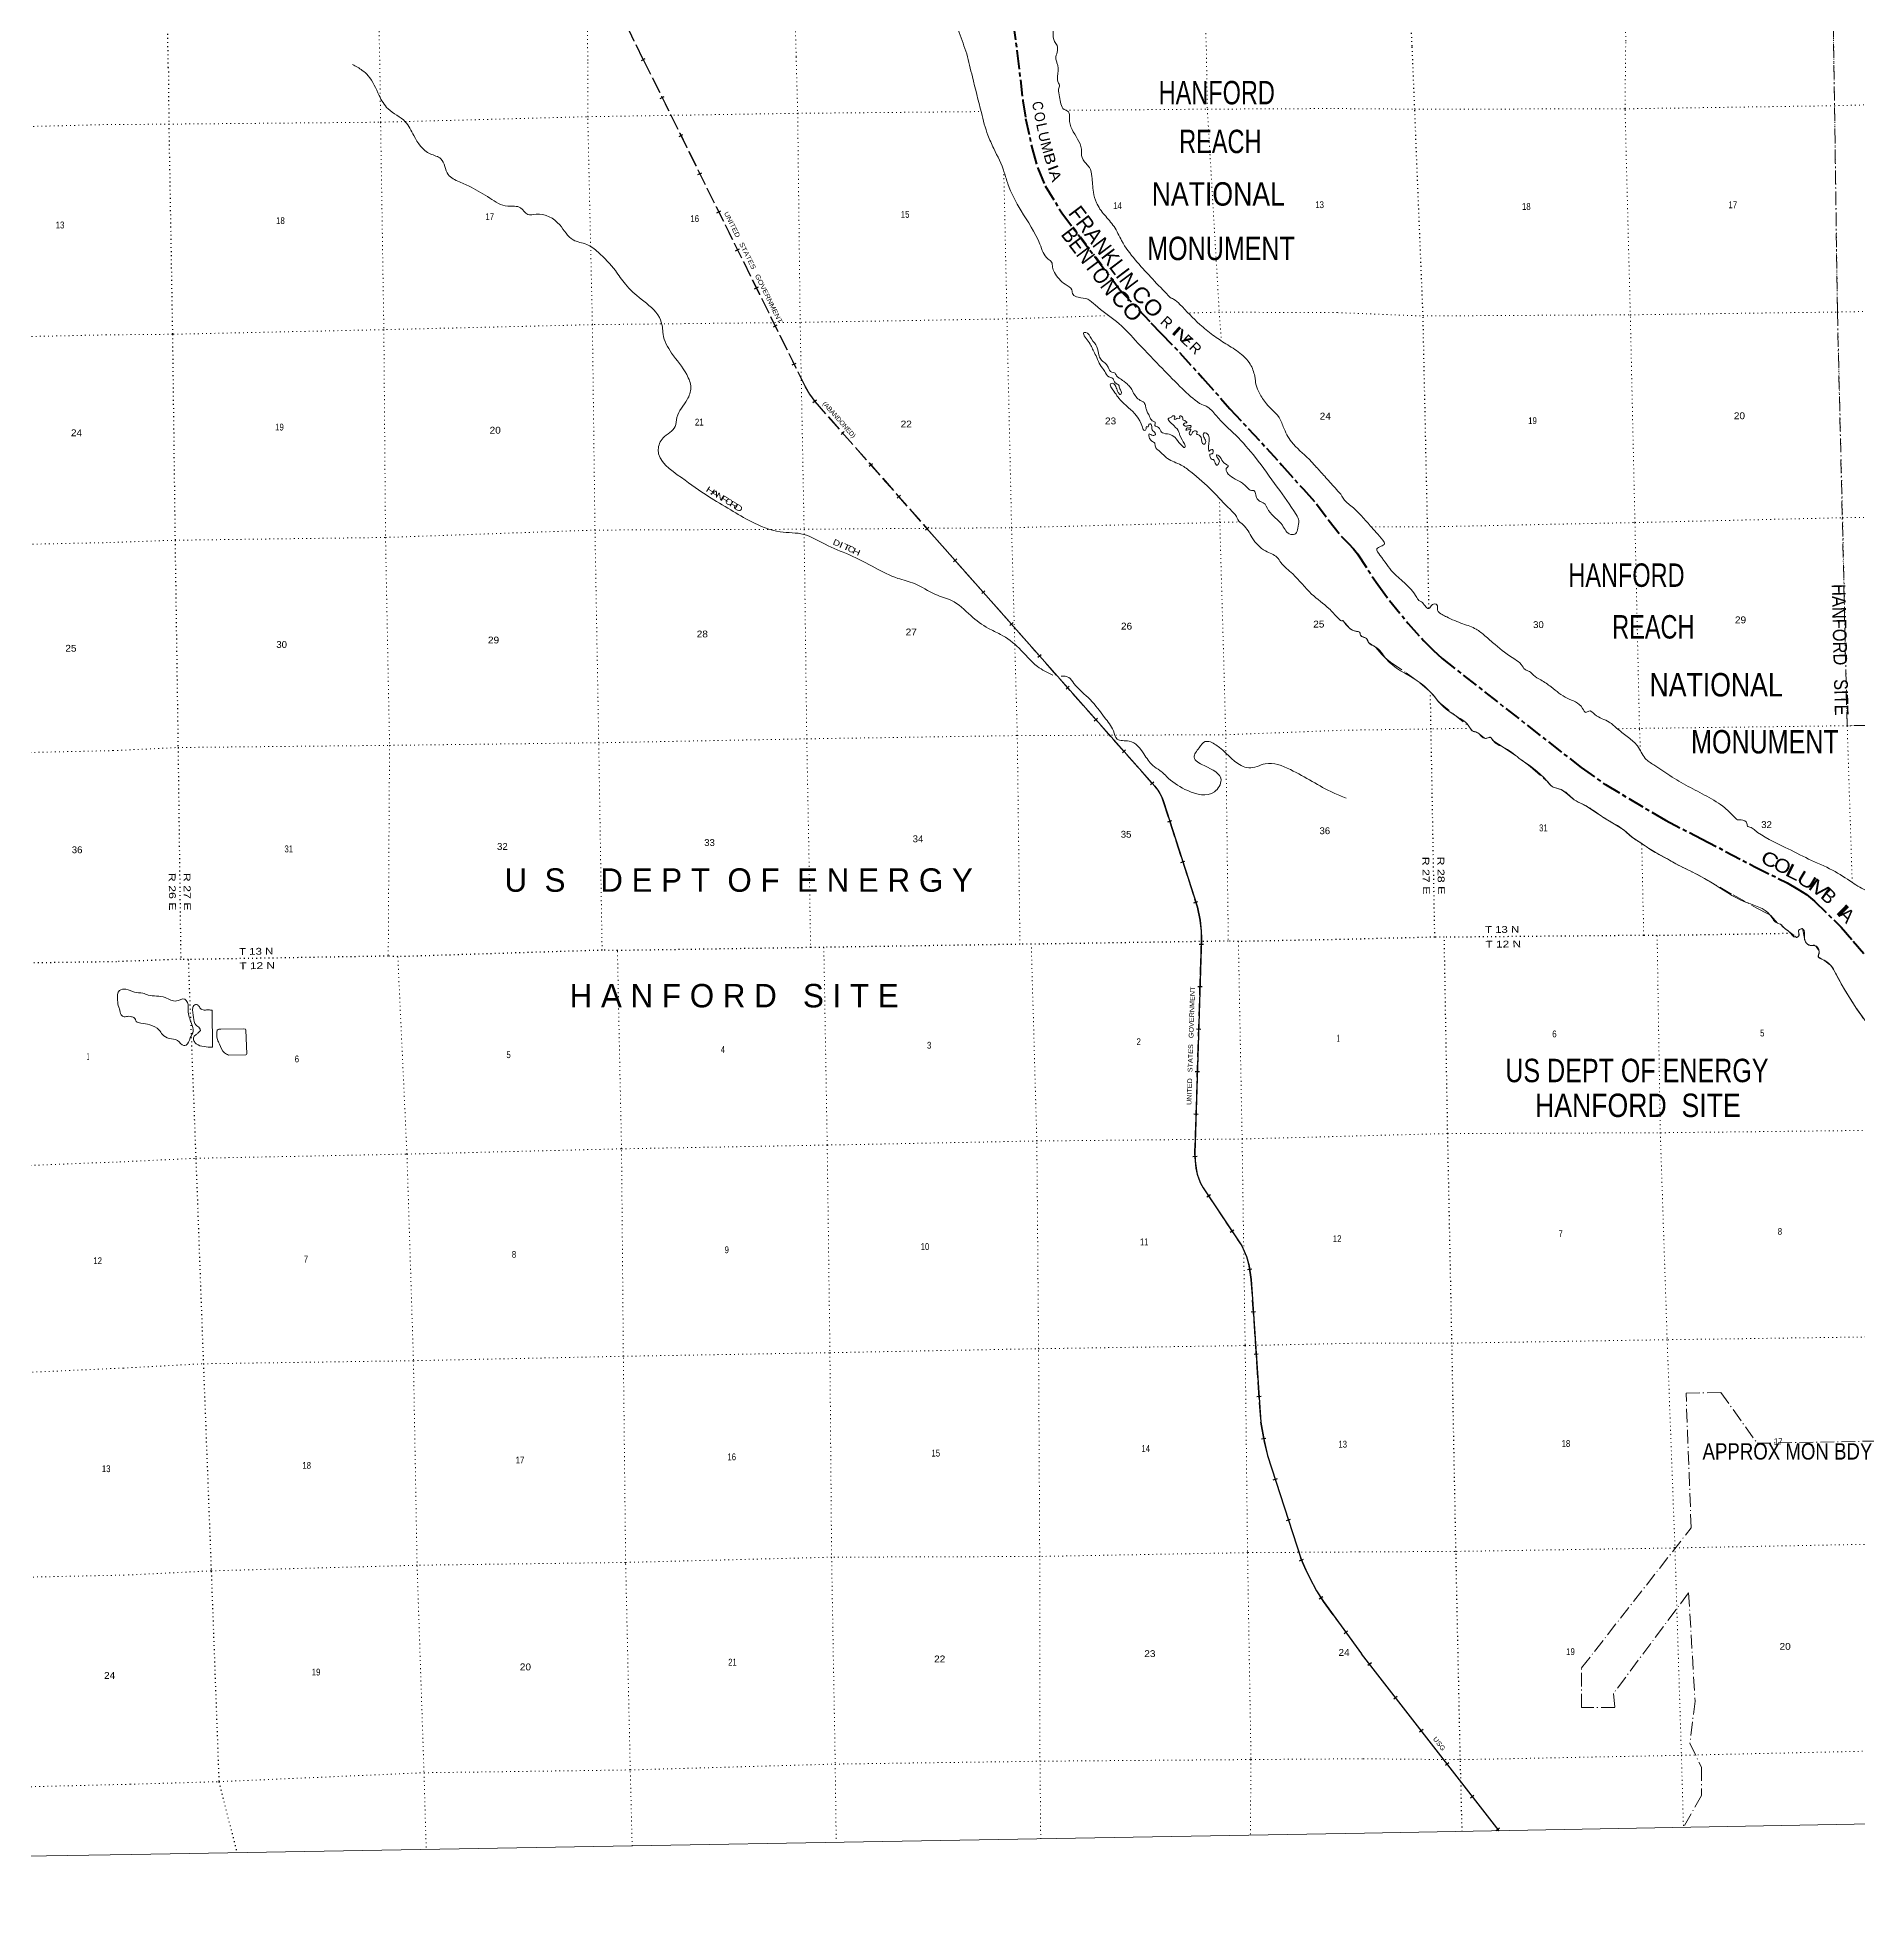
# Model space of a CAD drawing. Header units: feet. Extents: x 250644 to 505285, y -364975 to -177792.
# Drawn here: x 376579 to 423196, y -364975 to -316711 of the extents above; entities that cross this region are included whole.
import ezdxf
from ezdxf.enums import TextEntityAlignment as Align

# ---------------------------------------------------------------- set-up
doc = ezdxf.new("R2010")
doc.units = ezdxf.units.FT
doc.header["$LTSCALE"] = 70
for name, pattern in [('DOT_DASHED', [7.7, 5, -1.2, 0.3, -1.2]), ('DOTTED', [1.5, 0.3, -1.2]), ('LONG_DASH_SHORT_DASH', [9.9, 6, -1.2, 1.5, -1.2]), ('LONG_DASHED', [7.5, 6, -1.5])]:
    doc.linetypes.add(name, pattern=pattern)
for name, color, linetype, lineweight in [('11', 7, 'LONG_DASH_SHORT_DASH', 60), ('34', 7, 'Continuous', 25), ('39', 7, 'Continuous', 13), ('4', 7, 'Continuous', 13), ('44', 7, 'DOT_DASHED', 13), ('6', 7, 'DOTTED', 25), ('63', 7, 'Continuous', 25), ('7', 7, 'DOTTED', 13)]:
    doc.layers.add(name, color=color, linetype=linetype, lineweight=lineweight)
doc.layers.add('12', color=7, linetype='Continuous')
doc.layers.add('41', color=7, linetype='Continuous')

msp = doc.modelspace()

# ---------------------------------------------------------------- linework, layer by layer
at = {"layer": '11'}
for points in [[(401559.82, -316345.66), (401657.77, -317103.33)], [(401657.77, -317103.33), (401804.92, -318327.95), (401875.04, -318776.96), (402039.7, -319546.1), (402184.87, -320054.39), (402377.46, -320503.8), (402798.09, -321197.29), (404105.5, -322921.64), (404291.45, -323170.28), (405079.36, -324009.61), (405337.75, -324277.52), (405825.54, -324782.44), (406405.85, -325422), (407105.73, -326212.63), (408042.43, -327222.75), (408437.56, -327655.45), (408985.73, -328276.97), (409319.78, -328644.19), (409644.71, -329081.83), (409961.74, -329481.83)], [(409961.74, -329481.83), (410143.13, -329666.48), (410273.49, -329803.23), (410372.87, -329924.65), (410889.48, -330716.77), (411194.11, -331122.28), (411673.91, -331712.2), (412071.18, -332159.53), (412310.87, -332399.37), (412537.34, -332606.32), (416097.3, -335400.96), (416719.72, -335838.61), (418256.25, -336748.4), (419182.53, -337228.4), (420527.54, -337931.91), (421372.72, -338354.74), (421647.99, -338513.82), (421869.11, -338652.01), (422070.96, -338820.32), (422755.6, -339493.18), (423065.54, -339844.45), (423801.79, -340689.99)]]:
    msp.add_lwpolyline(points, dxfattribs=at)
at = {"layer": '34'}
for p, q in [((399309.95, -329315.55), (399392.85, -329242.32)), ((400030.17, -330130.83), (400113.06, -330057.6)), ((400750.38, -330946.11), (400833.28, -330872.88)), ((401470.6, -331761.4), (401553.49, -331688.17)), ((402190.81, -332576.68), (402273.71, -332503.45)), ((402911.03, -333391.96), (402993.93, -333318.73)), ((403631.24, -334207.24), (403714.14, -334134.01)), ((404351.46, -335022.53), (404434.36, -334949.3)), ((405071.67, -335837.81), (405154.57, -335764.58)), ((405513.54, -336794.97), (405618.86, -336761.18)), ((405845.85, -337830.81), (405951.17, -337797.02)), ((406178.16, -338866.65), (406283.48, -338832.86)), ((406316.04, -339921.95), (406426.6, -339925.32)), ((406282.83, -341009.28), (406393.39, -341012.66)), ((406249.63, -342096.61), (406360.19, -342099.99)), ((406216.43, -343183.95), (406326.98, -343187.32)), ((406183.22, -344271.28), (406293.78, -344274.66)), ((406155.96, -345362.74), (406266.42, -345356.93)), ((406512.84, -346396.56), (406604.89, -346335.24)), ((407115.95, -347301.91), (407208, -347240.59)), ((407554.66, -348259.26), (407664.1, -348243.25)), ((407648.65, -349338.51), (407759.01, -349331)), ((407722.57, -350423.84), (407832.93, -350416.32)), ((407796.49, -351509.17), (407906.84, -351501.65)), ((407916.78, -352594.31), (408025.67, -352574.89)), ((408216.73, -353646.07), (408321.96, -353612.01)), ((408551.65, -354681.07), (408656.89, -354647.01)), ((408890.46, -355719.37), (408992.28, -355676.18)), ((409393.89, -356691.32), (409487.13, -356631.8)), ((410029.98, -357577.36), (410119.42, -357512.29)), ((413996.33, -362633.26), (410475.44, -358098.51)), ((410728.07, -358330.6), (410640.7, -358398.43)), ((411391.89, -359189.83), (411304.52, -359257.67)), ((412051.51, -360035.14), (411964.14, -360102.97)), ((412715.34, -360894.37), (412627.97, -360962.21)), ((413352.06, -361725.93), (413264.69, -361793.76)), ((414009.01, -362564.54), (413921.65, -362632.38))]:
    msp.add_line(p, q, dxfattribs=at)
at = {"layer": '34', "lineweight": 13}
msp.add_line((413997.2, -362632.59), (410476.31, -358097.84), dxfattribs=at)
at = {"layer": '34', "linetype": 'LONG_DASHED', "lineweight": 13}
for points in [[(392086, -317270.14), (387978.69, -308864.47), (387908.92, -308766.93), (387727.07, -308534.04), (387594.59, -308392.95), (377922.89, -299405.73)], [(392082.32, -317269.2), (396229.33, -325648.77), (396337.5, -325838.38), (396473.56, -326028.48), (405179.65, -335883.76), (405256.01, -335983.5), (405310.75, -336071.39), (405365.83, -336175.79), (405400.11, -336276.1), (406267.77, -338980.65), (406338.19, -339312.37), (406367.97, -339593.36), (406371.4, -339763.49), (406202.66, -345289.23), (406212.39, -345473.98), (406233.94, -345662.07), (406265.01, -345815.06), (406306.2, -345936.38), (406351.95, -346048.54), (406421.06, -346167.7), (407411.22, -347654.07), (407526.29, -347924.44), (407592.05, -348165.94), (407643.26, -348516.14), (407891.96, -352167.74), (407975.82, -352637.72), (408067.58, -353021.14), (408925.94, -355673.7), (409042.65, -355948.85), (409142.25, -356142.47), (409321.78, -356484.49), (409496.7, -356758.52), (410473.56, -358101.23)]]:
    msp.add_lwpolyline(points, dxfattribs=at)
at = {"layer": '34'}
msp.add_lwpolyline([(399347.93, -329276.03), (405182.82, -335881.15), (405259.39, -335981.16), (405314.31, -336069.35), (405369.61, -336174.16), (405404, -336274.81), (406271.74, -338979.6), (406342.24, -339311.73), (406372.07, -339593.1), (406375.5, -339763.51), (406206.76, -345289.18), (406216.48, -345473.64), (406237.99, -345661.43), (406268.98, -345813.99), (406310.04, -345934.95), (406355.64, -346046.73), (406424.54, -346165.53), (407414.84, -347652.11), (407530.17, -347923.09), (407596.07, -348165.1), (407647.34, -348515.7), (407896.04, -352167.24), (407979.84, -352636.88), (408071.53, -353020.03), (408929.79, -355672.27), (409046.37, -355947.11), (409145.89, -356140.58), (409325.33, -356482.43), (409500.09, -356756.21), (410476.88, -358098.82)], dxfattribs=at)
at = {"layer": '39'}
msp.add_line((381046.64, -341618.89), (381053.97, -342566.77), dxfattribs=at)
msp.add_lwpolyline([(381175.52, -342123.93), (381196.23, -342107.47), (381216.82, -342100.6), (381264.87, -342100.6), (381852.86, -342091.44), (381897.63, -342102.35), (381912.35, -342125.78), (381935.23, -342730.07), (381926.08, -342748.39), (381905.49, -342759.83), (381466.36, -342765.63)], dxfattribs=at)
for points in [[(390220.11, -300085.2), (390634.77, -300406.15), (391103.06, -300690.1), (391174.39, -300757.28), (391366.42, -300838.65), (391486.31, -300929.17), (391722.79, -301027.92), (392673.04, -301571.5), (393012.85, -301728.9), (393044.82, -301846.92), (393256.52, -302030.43), (393738.68, -302302.11), (394739.8, -302760.52), (395319.77, -302867.95), (395516.32, -302597.69), (395738.34, -302415.42), (396022.71, -302366.77), (396369.92, -302612.44), (396690.67, -302962.98), (397501.06, -303550.94), (397789.39, -303626.78), (398064.99, -303787.19), (398742.63, -304232.59), (399291.08, -304762.37), (400031.07, -305469.95), (400431.36, -305771.04), (400891.9, -306456.88), (401332.31, -307139.02), (401519.49, -307678.49), (401655.31, -308144.42), (401871.81, -308633.2), (402248.85, -310266.53), (402437.07, -311255.96), (402517.34, -311636.39), (402435.31, -311910.88), (402419.18, -312290.81), (402468.57, -312494.94), (402417.71, -312708.68), (402304.25, -313282.98), (402241.74, -313649.57), (402264.74, -314474.86), (402264.29, -315085.56), (402254.49, -315356.91), (402374.8, -315602.12), (402499.96, -316028.04), (402576.76, -316571.24), (402616.65, -316809.67), (402678.48, -316911.16), (402684.31, -317085.23)], [(396889.46, -306543.69), (396646.92, -306698.15), (396488.48, -306965.8), (396335.22, -307307.7), (396377.74, -307457.7), (396295.95, -307619.69), (396221.59, -307743.4), (396160.08, -307790.57), (396120.52, -307700.79), (396055.78, -307669.66), (396045.69, -307794.37), (396053.14, -308013.22), (396065.31, -308276.19), (396112.01, -308693.3), (396303.05, -309222.66), (396780.22, -310328.09), (396910.6, -310575.15), (397175.23, -310804.03), (397208.93, -310648.82), (397184.42, -310494.52), (397281.97, -310440.76), (397539.11, -310448.79), (397695.98, -310592.98), (397737.57, -310939.86), (397742.37, -311245.13), (397808.85, -311515.29), (398034.94, -311847.23), (398154.8, -311935.75), (398221.4, -312085.37), (398412.47, -312361.61), (399014.95, -313390.76), (399330.56, -314181.32), (399487.69, -314725.27), (399619.33, -315052.67), (399835.99, -315551.49), (400009.62, -316123.3), (400175.33, -316574.71), (400366.68, -317124.15)], [(402684.2, -317082.05), (402647.97, -317239.3), (402670.41, -317335.17), (402698.66, -317422.86), (402691.46, -317700.22), (402717.89, -317876.33), (402739.19, -317926.03), (402719.64, -318028.94), (402746.52, -318223.12), (402862.92, -318547.69), (402970.73, -318605.33), (402995.15, -318781.49), (403206.84, -319306.61), (403303.46, -319561.36), (403305.46, -319724.01), (403421.05, -319934.11), (403507.83, -320034.43), (403569.65, -320261.91), (403611.66, -320662.61), (403688.66, -320935.91), (403893.09, -321248.3), (404139.34, -321547.61), (404332.87, -321906.46), (404682.34, -322402.11), (405486.72, -323274.36), (405603.69, -323377.97), (405662.61, -323406.67), (405824.47, -323539.31), (406336.97, -324053.1), (406670.9, -324326.18), (407003.65, -324551.08), (407360.81, -324789.45), (407622.62, -325068.3), (407740.74, -325380.78), (407776.48, -325608.89), (407859.77, -325811.74), (408039.13, -326084.56), (408201.97, -326257.35), (408346.27, -326410.51), (408473.37, -326680.59), (408681.49, -327061.18), (409134.08, -327506.12), (409317.68, -327706.53), (409532.26, -327942.34), (409798.58, -328241.17), (409941.76, -328398.7)], [(402573.34, -333034.36), (402175.15, -332811.39), (401705.96, -332344.76), (401229.52, -331990.79), (400924.64, -331837.52), (400470.96, -331511.11), (399973.56, -331121.49), (399566.37, -330970.71), (399027.46, -330688.56), (398600.66, -330556.33), (398025.99, -330289.11), (397363.37, -329955.73), (396738.41, -329683.71), (396194.23, -329431.81), (395590.36, -329364.15), (394847.23, -329103.03), (394323.98, -328804.43), (393753.4, -328458.77), (393061.04, -327977.48), (392467.2, -327258.79), (392592.32, -326960.49), (392900.29, -326669.78), (392946.71, -326435.66), (393210.4, -325977.31), (393301.27, -325673.81), (393198.66, -325338.86), (392809.64, -324785.92), (392591.02, -324305.15), (392574.33, -324116.75), (392498.22, -323879.58), (392032.9, -323406.83), (391625.97, -323023.04), (391370.5, -322675.75), (390929.35, -322206.42), (390637.33, -322004.64), (390289.25, -321890.58), (389944.52, -321505.28), (389341.62, -321232.72), (389124.96, -321237.99), (388942.1, -321067.69), (388615.92, -321027.42), (388157.14, -320819.64), (387680.57, -320542), (387375.99, -320400.77), (387088.37, -320214.95), (386903.83, -319813.7), (386629.69, -319685.79), (386210.65, -319217.94), (385991.09, -318861.73), (385549.35, -318531.02), (385322.06, -318187.05), (385040.66, -317683.72), (384888.74, -317546.81), (384639.43, -317395.27)], [(400366.68, -317124.15), (400511.77, -317711.07), (400741.14, -318627.43), (400910.08, -319209.83), (401058.93, -319547.67), (401328.97, -320159.75), (401420.55, -320454.79), (401758.68, -321141.54), (402241.58, -322001.52), (402453.66, -322380.01), (402539.85, -322456.24), (402565.24, -322590.2), (402614.7, -322723.58), (402891.1, -323024.17), (403057.26, -323168.76), (403088.27, -323286.51), (403220.5, -323357.61), (403470.69, -323409.78), (403654.96, -323555.94), (404203.4, -323980.47), (404682.86, -324456.89), (405305.21, -325110.62), (405826.13, -325640.26), (406273.57, -326039.13), (406351.09, -326089.47), (406501.13, -326150.1), (406749.87, -326387.08), (407256.15, -326892.98), (407757.96, -327461.26), (408318.73, -328222.94), (408801.74, -328924.24), (408869.75, -329077.24), (408842.51, -329274.75), (408791.61, -329408.56), (408663.71, -329431.75), (408449.18, -329197.95), (408096.58, -328818.87), (407961.27, -328623.31), (407882.14, -328589.08), (407804.13, -328518.67), (407758.63, -328383.19), (407714.57, -328305.93), (407654.39, -328307.39), (407558.36, -328239.43), (407345.32, -328065.84), (407011.39, -327792.76), (407012.15, -327742.53), (407061.12, -327693.13), (406952.37, -327597.36), (406848.24, -327445.23), (406760.69, -327395.14), (406773.97, -327445.03), (406836.88, -327553.97), (406822.02, -327602.54), (406783.23, -327657.71), (406716.91, -327572.96), (406687.38, -327515.43), (406651.17, -327512.29), (406601.39, -327447.22), (406599.56, -327372.94), (406649.61, -327367.71), (406678.52, -327318.8), (406656.97, -327259.07), (406620.91, -327261.95), (406577.77, -327303.17), (406559.73, -327223.27), (406566.84, -327104.59), (406508.14, -326840.88), (406445.61, -326828.34), (406422.92, -326885.14), (406467.68, -326990.5), (406468.54, -327106.98), (406432.78, -327121.91), (406366.23, -326946.77), (406286.21, -326876.41), (406251.66, -326859.17), (406268.67, -326816.58), (406199.57, -326782.1), (406138.67, -326835.81), (406095.78, -326887.07), (406060.38, -326835.71), (406099.22, -326782.54), (406108.31, -326744.15), (406036.28, -326753.94), (405978.21, -326759.37), (405999.13, -326712.66), (406077.17, -326702.73), (406114.25, -326659.65), (406055.63, -326643), (405977.78, -326660.96), (405908.59, -326622.47)], [(405908.59, -326622.47), (405943.71, -326581.44), (406003.64, -326569.94), (405948.14, -326517.06), (405903.41, -326494.05), (405889.79, -326430.1), (405818.78, -326399.69), (405824.18, -326455.8), (405772.02, -326457.07), (405724.37, -326478.32), (405680.33, -326483.4), (405692.64, -326412.8), (405648.01, -326393.8), (405594.89, -326437.28), (405541.17, -326456.66), (405670.3, -326646.34), (405800.8, -326809.88), (405824.85, -326889.64), (405940.78, -327113.79), (405955.92, -327157.61), (405951.14, -327207.95), (405890.01, -327171.27), (405589.69, -326877.29), (405414.17, -326841.38), (405355.24, -326812.69), (405278, -326692.04), (405186.48, -326644.05), (405188.36, -326557.64), (405119.17, -326519.15), (405050.29, -326412.36), (404959.17, -326217.74), (404943, -326131.76), (404888.51, -326038.68), (404809.23, -325998.43), (404623.18, -325780), (404556.11, -325665.14), (404473.64, -325576.76), (404385.59, -325506.59), (404273.27, -325428.98), (404203.58, -325370.41), (404151.44, -325291.34), (404078.83, -325277.04), (403985.33, -325148.75), (403931.04, -325063.7), (403816.27, -324968.07), (403755.42, -324861.09), (403701.48, -324627.4), (403559.96, -324423.95), (403413.31, -324256.79), (403377.25, -324259.68), (403472.98, -324478.29), (403618.09, -324745.92), (403698.23, -324902.65), (403785.19, -325091.35), (403899.64, -325255.28), (404007.52, -325397.28), (404106.81, -325435.03), (404142.75, -325508.48), (404204.57, -325573.26), (404253.51, -325604.2), (404288.08, -325703.79), (404328.43, -325793.2), (404299.78, -325852.15), (404246.13, -325793.19), (404197.12, -325677.89), (404101.91, -325561.7), (404051.96, -325570.94), (404130.94, -325761.85), (404239.02, -325911.87), (404508.76, -326186.51), (404864.29, -326684.03), (404918.68, -326773.09), (404961.77, -326729.87), (404968.31, -326669.45), (405014.75, -326680.37), (405029.31, -326619.76), (405054.85, -326597.04), (405102.67, -326664.17), (405110.82, -326750.34), (405156.19, -326799.45), (405202.11, -326870.65), (405136.6, -326900.36), (405039.22, -326858.54), (405050.07, -326972.77), (405107.97, -327041.66), (405179.57, -327096.16), (405197.85, -327186.1), (405290.8, -327292.3), (405510.46, -327489.83), (405857.77, -327654.12), (406107.07, -327832.84)], [(406107.07, -327832.84), (406654.94, -328315.64), (407108.23, -328788.68), (407271.42, -328975.53), (407309.46, -329052.94), (407445.18, -329184.21), (407676.23, -329518.04), (408019.78, -329855.16), (408312.87, -330018.76), (408410.43, -330148.96), (408714.81, -330444.85), (409197.22, -330959.37), (409639.91, -331328.22), (409885.18, -331587.39), (409984.86, -331641.2), (409997.43, -331633.94)], [(409941.76, -328398.7), (410081.64, -328599.24), (410199.7, -328695.69), (410700.2, -329211.42), (411019.54, -329579.53), (411065.3, -329675.09), (410975.92, -329734.64), (410870.65, -329804.47), (410947.55, -329961.73), (411278.12, -330401.87), (411876.74, -331022.38), (411946.65, -331121.58), (412007.44, -331154.74), (412101.61, -331263.59), (412199.1, -331330.27), (412289.83, -331230.59), (412406.33, -331232.79), (412424.71, -331372.91), (412539.02, -331485.46), (412656.49, -331545.81), (413073.06, -331721.87), (413410.67, -331859.04), (413634.32, -332026.05), (413895.1, -332252.67), (414397.32, -332629.97), (414566.17, -332761.73), (414662.71, -332892.61), (414776, -332943.01), (414879.94, -333035.66), (415064.68, -333157.15), (415330.72, -333337.55), (415743.16, -333628), (416134.99, -333886.67), (416223.04, -333989.6), (416292.74, -333954.42), (416450.82, -334042.23), (416815.49, -334237.14), (417035.35, -334418.26), (417309.95, -334630.62), (417542.49, -334849.64), (417740.52, -335167.49), (417956.1, -335332.62), (418372.32, -335608.97), (418840.74, -335884.51), (419318.83, -336137.84), (419775.53, -336433.61), (420049.02, -336700.14), (420101.91, -336741.44), (420192.25, -336740.04), (420344.47, -336837.96), (420365.81, -336913.85), (420422.29, -336929.02), (420527.74, -336991.57), (421324.43, -337446.54), (421923.73, -337744.11), (422536.92, -338031.45), (423044.15, -338346.5), (423435.31, -338565.07), (423672.57, -338583.45), (423730.39, -338558.48), (423869.74, -338606.46), (424292.75, -338686.15), (424954.44, -338627.74), (425624.78, -338484.96), (425699.26, -338495.84), (425688.24, -338558.19), (425814.32, -338532.16), (426130.85, -338487.13), (426827.92, -338382.05), (427437.76, -338466.85), (427501.59, -338562.14), (427600.16, -338572.64), (427708.11, -338665.23), (427895.41, -338941.12), (428004.24, -339208.2), (428012.43, -339460.8), (427926.93, -339754.96), (427887.47, -340040.39), (427944.39, -340446.67), (428261.9, -341189.88), (428794.93, -342094.21), (429158.74, -342479.69), (429226.08, -342544.83), (429378.53, -342656.79), (429429.85, -342724.19), (429384.07, -342748.97), (429296.72, -342688.15), (429262.59, -342688.68), (429284.56, -342802.66), (429395.59, -342959.39), (429483.77, -343070.34)], [(409995.85, -331634.85), (410169.2, -331831.12), (410339.23, -331912.72), (410423.94, -331935.47), (410449.32, -332013.3), (410603.39, -332101.17), (410663.33, -332204.54), (410825.69, -332308.32), (411101.82, -332612.92), (411902.33, -333178.15), (412269.03, -333495.38), (412490.29, -333760.71), (412905.36, -334089.23), (413241.25, -334364.82), (413313.17, -334463.99), (413432.24, -334500.25), (413643.68, -334657.43), (413781.8, -334631.22), (413845.39, -334712.46), (414103.2, -334880.95), (414507.38, -335157.49), (415221.94, -335746.11), (415346.65, -335880.57), (415607.28, -335976.81), (415967.36, -336258.04), (416196.1, -336368.82), (416449.73, -336527.35), (416782.71, -336748.83), (417170.16, -336985.51), (417461.35, -337229.7), (417554.66, -337286.42), (417926.25, -337535.38), (418361.92, -337773.32), (418520.06, -337865.13), (419020.14, -338112.1), (419259.25, -338242.77), (419421.51, -338340.54), (420307.39, -338846.28), (420939.44, -339181.45), (421139.8, -339396.97), (421198.31, -339414.11), (421308.48, -339518.71), (421414.2, -339597.3), (421605.46, -339748.77), (421667.29, -339723.74), (421670.73, -339567.24), (421774.66, -339537.55), (421816.71, -339773.57), (421856.75, -339887.28), (421962.3, -339955.84), (422078.8, -339958.04), (422193.94, -340120.72), (422180.17, -340259.33), (422281.58, -340319.94), (422531.95, -340524.65), (422633.44, -340711.61), (422765.93, -340952.25), (423219.66, -341675.29), (423420.67, -341930.91), (423559.37, -342061.14), (423745.17, -342246.79), (423907.07, -342322.51), (424050.22, -342478.74), (424140.67, -342605.7), (424187.44, -342641.08), (424226.76, -342590.32), (424314.68, -342685.23), (424433.6, -342833.82), (424748.8, -343193.97), (425141.12, -343725.42), (425199.52, -343856.89), (425311.44, -344067.76), (425373.99, -344207.19), (425528.5, -344443.47), (425669.6, -344597.73), (425816.68, -344870.23), (426204.89, -345395.73), (426355.76, -345776.48), (426471.36, -346209.93), (426638.02, -346694.74), (426832.47, -347161.06), (427015.79, -347439.02), (427298.36, -347769.59), (428085.82, -348395.19), (428979.19, -348989.06), (429971.88, -349639.56), (430796.22, -350188.37), (431039.38, -350320.99), (431407.19, -350584.05), (432169.88, -351047.57), (433170.18, -351671.88)], [(410080.37, -336185.35), (409756.38, -336047.6), (408653.8, -335455.77), (408011.8, -335306.69), (407588.83, -335411.38), (407394.65, -335351.83), (406747.25, -334821.24), (406472.18, -334737.55), (406317.52, -334895.97), (406187.05, -335140.18), (406449.23, -335352.73), (406879.88, -335721.88), (406708.66, -336023.32), (406025.44, -335993.74), (405533.89, -335678.3), (405312.13, -335476.81), (405132.32, -335348.62), (404904.17, -335050.87), (404526.82, -334726.62), (404220.35, -334671.81), (404120.81, -334461.32), (403897.59, -334119.27), (403529.01, -333662.24), (403113.27, -333246.53), (402979.01, -333093.13), (402786.13, -333060.51)], [(378624.33, -341361.82), (378675.53, -341112.16), (378837.23, -341076.09), (379058.03, -341157.09), (379271.37, -341180.02), (379407.07, -341228.94), (379624.47, -341253.78), (379844.28, -341294.63), (380133.43, -341379.99), (380343.08, -341334.72), (380413.37, -341417.37), (380432.66, -341629.81), (380514.92, -341953.2), (380560.04, -342154.97), (380483.96, -342325.55), (380378.18, -342512.91), (380320.2, -342522.36), (380158.45, -342393.72), (379948.38, -342340.59), (379773.17, -342236.38), (379692.16, -342125.87), (379450.01, -341993.17), (379221.99, -341944.49), (379104.64, -341907.17), (379052.11, -341812.04), (378981.2, -341785.64), (378908.58, -341771.34), (378790.42, -341782.25), (378719.07, -341737.78), (378671.12, -341584.29), (378653.88, -341536.5), (378624.33, -341361.82)], [(380744.36, -342140.45), (380724.62, -342072.64), (380632.31, -341992.53), (380567.52, -341807.31), (380555.06, -341546.49), (380579.85, -341493.67), (380667.73, -341475.46), (380719.32, -341532.45), (380785.2, -341599.14), (380903.9, -341610.31), (381004.05, -341613.04), (381046.64, -341618.89)], [(381053.97, -342566.77), (380838.77, -342549.91), (380640.24, -342476.41), (380580.13, -342399.53), (380577.7, -342301.17), (380634.39, -342239.54), (380697.35, -342187.79), (380730.66, -342154.84), (380744.36, -342140.45)], [(381175.52, -342123.93), (381179.56, -342368.88), (381234.6, -342484.04), (381362.67, -342711.92), (381466.36, -342765.63)]]:
    msp.add_spline(points, degree=3, dxfattribs=at)
at = {"layer": '4'}
msp.add_lwpolyline([(250643.67, -181929.51), (281972.62, -181563.19), (313301.03, -181153.78), (344628.85, -180701.28), (375956.02, -180205.69), (407282.48, -179667), (438608.16, -179085.23), (469933.03, -178460.36), (501256.99, -177792.42), (505285.47, -360804.74), (473709.75, -361478.06), (442133.15, -362107.94), (410555.7, -362694.39), (378977.49, -363237.41), (347398.55, -363736.98), (315818.96, -364193.12), (284238.76, -364605.82), (252658.03, -364975.08)], close=True, dxfattribs=at)
msp.add_lwpolyline([(250643.67, -181929.51), (281972.62, -181563.19), (313301.03, -181153.78), (344628.85, -180701.28), (375956.02, -180205.69), (407282.48, -179667), (438608.16, -179085.23), (469933.03, -178460.36), (501256.99, -177792.42), (505285.47, -360804.74), (473709.75, -361478.06), (442133.15, -362107.94), (410555.7, -362694.39), (378977.49, -363237.41), (347398.55, -363736.98), (315818.96, -364193.12), (284238.76, -364605.82), (252658.03, -364975.08)], close=True, dxfattribs=at)
at = {"layer": '44'}
for p, q in [((422137.94, -340014.3), (422143.97, -340022.93)), ((420608.84, -352707.13), (423698.54, -352648.65))]:
    msp.add_line(p, q, dxfattribs=at)
for points in [[(413731.89, -271124.58), (413906.81, -278559.6), (416712.02, -278544.07), (417009.61, -291994.03), (419522.11, -291912.04), (419634.24, -291909.27), (419808.85, -302496.48), (422461.61, -302462.35), (422484.16, -313105.8), (422562.42, -316727.32)], [(438836.86, -355963.05), (439899.37, -355946.98), (439863.19, -354596.66), (439926, -352015.73), (438610.32, -352023.74), (438555.36, -350731.5), (437217.92, -350749.82), (437198.44, -349518.49), (435842.71, -349557.44), (435783.21, -346916.03), (434459.75, -346965.28), (434402.3, -344340.19), (434090.66, -339414.29), (431061.75, -339463.29), (431027.03, -338155.8), (429679.52, -338213.24), (429601.19, -334203.25), (428285.58, -334238.77), (422909.5, -334331.11), (422659.73, -323696.18), (422562.42, -316727.32)], [(409997.83, -331637.1), (410176.49, -331838.74), (410211.95, -331864.27), (410268.74, -331888.1), (410349.92, -331916.46), (410406.7, -331928.84), (410424.51, -331935.77), (410431.28, -331941.55), (410434.82, -331947.93), (410437.8, -331959.87), (410441.34, -331996.54), (410450.1, -332014.05), (410450.1, -332014.05), (410477.36, -332033.52), (410562.51, -332071.79), (410594.79, -332092.75), (410615.84, -332118.9), (410656.27, -332197.31), (410683.78, -332220.58), (410730.47, -332248.37), (410793.4, -332283.58), (410843.83, -332325.9), (410999.44, -332510.27), (411068.65, -332584.13), (411220.26, -332702.96), (411620.89, -332975.09), (411980.36, -333241.05), (412215.87, -333445.25), (412309.29, -333539.09), (412447.04, -333719.22), (412810.91, -334014.29), (413243.49, -334366.75), (413311.89, -334462.96), (413392.5, -334488.88), (413454.25, -334512.44), (413615.87, -334641.69), (413654.94, -334660.54), (413671.08, -334659.28), (413753.48, -334626.19), (413769.81, -334626.13), (413794.78, -334643.15), (413837.29, -334705.96), (414127.64, -334897.5), (414575.53, -335206.54), (414794.06, -335377.89), (415137.09, -335672.59), (415236.54, -335759.65), (415333.58, -335869.19), (415384.96, -335904.25), (415585.84, -335965.01), (415708.29, -336052.75), (415916.58, -336226.52), (416237.14, -336393.81), (416780.06, -336747.09), (416991.57, -336876.23), (417202.96, -337008.61), (417404.44, -337187.46), (417823.28, -337470.32), (417991.83, -337573.11), (418536.81, -337874.2), (419182.67, -338199.34), (419990.14, -338665.44), (420584.04, -338994.65), (420955.29, -339191.34), (421127.07, -339387.47), (421145.43, -339400.03), (421200.84, -339416.16), (421275.19, -339489.47), (421572.98, -339723.99), (421609.38, -339751.05), (421621.25, -339752.49), (421638.03, -339746.27), (421658.59, -339731.43), (421673.02, -339717.42), (421680.75, -339699.26), (421680.93, -339675.69), (421664.18, -339599.4), (421665.58, -339578.4), (421677.2, -339559.62), (421708.31, -339537.57), (421746.18, -339524.61), (421766.61, -339527.35), (421779.35, -339553.96), (421808.15, -339737.17), (421838.19, -339849.43), (421852.62, -339880.47), (421866.25, -339900.08), (421881.91, -339915.23), (421901.05, -339928.38), (421952.53, -339951.97), (421971.09, -339958.37), (421982.8, -339959.34), (421996.61, -339957.87), (422041.98, -339949.95), (422054.16, -339949.97), (422065.86, -339951.93), (422089.68, -339965.76), (422113.02, -339985.84), (422137.94, -340014.3), (422168.51, -340063.7), (422191.12, -340112.2)], [(422191.12, -340112.2), (422196.38, -340129.94), (422196.47, -340143.66), (422191.58, -340164.61), (422171.41, -340221.04), (422171.57, -340246.12), (422190.97, -340268.38), (422264.23, -340308.68), (422334.6, -340356.22), (422427.02, -340416.68), (422480.07, -340459.73), (422519.35, -340504.72), (422561, -340577.13), (422758.34, -340938.55), (422869.68, -341129.61), (423171.19, -341602.78), (423345.92, -341847.97)], [(418916.62, -354871), (418784.06, -351422.52), (419672.98, -351408.41), (420608.84, -352707.13)], [(418851.39, -356535.18), (416927.31, -359113.04), (416959.92, -359471.99), (416112.02, -359471.99), (416112.02, -358460.42), (418916.62, -354871)], [(418851.39, -356535.18), (419014.45, -359308.83), (418884, -360385.66), (419177.51, -361005.65), (419177.51, -361723.53), (418718.15, -362546.97)]]:
    msp.add_lwpolyline(points, dxfattribs=at)
at = {"layer": '6'}
for points in [[(379923.46, -317474.04), (379858.13, -313570.32), (379730.01, -308224.72), (379631.72, -302860.58), (379521.26, -297488.6), (379434.1, -292066.02), (379341.43, -286804.25), (379286.42, -285024.31)], [(411773.39, -316923.76), (411589.05, -313277.99), (411385.69, -308042.46), (411355.78, -306305.07)], [(412202.64, -331324.85), (412166.54, -329238.8), (412051.14, -323837.15), (411839.1, -318541.3), (411773.39, -316923.76)], [(379923.46, -317474.04), (379936.55, -318924.67), (380029.2, -324305.45), (380095.15, -329580.43), (380171.97, -334889.28), (380241.58, -340312.81)], [(412352.27, -339745.95), (412256.1, -334414.2), (412240.07, -333487.65)], [(421484.05, -339652.42), (418044.49, -339707.76), (417701, -339701.05), (412595.28, -339748.2), (412352.27, -339745.95), (410146.3, -339801.84)], [(413053.09, -362649.6), (413005.69, -360810.03), (412893.47, -355478.53), (412791.24, -350144.87), (412682.4, -344775.21), (412595.28, -339748.2)], [(410146.3, -339801.84), (407323.17, -339856.84), (407063.98, -339847.08), (402019.51, -339925.61), (401730.53, -339928.62), (396708.13, -340006.62), (396371.05, -340012.81), (391422.87, -340089), (391031.23, -340080.45), (385800.22, -340245.87), (385554.97, -340231.75), (380432.41, -340318.21), (380241.58, -340312.81), (378600.06, -340373.88)], [(378600.06, -340373.88), (375215.28, -340426.41), (374978.4, -340424.74), (369870.32, -340473.32), (369643.58, -340481.58), (364526.02, -340580.43), (364303.14, -340574.61), (359261.67, -340656.65), (358972.54, -340649.48), (353971.21, -340731.12), (353682.12, -340727.96), (348702.81, -340803.36), (348353.44, -340794.78), (347050.31, -340723.41)], [(380432.41, -340318.21), (380628.46, -345415.27), (380820.4, -350671.11), (381021.89, -355988.99), (381219.01, -361373.25), (381680.84, -363192.62)]]:
    msp.add_lwpolyline(points, dxfattribs=at)
at = {"layer": '63'}
for p, q in [((392037.55, -317292.59), (392136.68, -317243.52)), ((392520.06, -318267.56), (392619.19, -318218.5)), ((393002.57, -319242.54), (393101.7, -319193.48)), ((393485.08, -320217.51), (393584.22, -320168.45)), ((393967.59, -321192.49), (394066.73, -321143.43)), ((394450.1, -322167.47), (394549.24, -322118.41)), ((394932.61, -323142.44), (395031.75, -323093.38)), ((395415.13, -324117.42), (395514.26, -324068.36)), ((395897.64, -325092.4), (395996.77, -325043.33)), ((396426.67, -326049.74), (396516.62, -325985.36)), ((397149.31, -326869.7), (397232.2, -326796.47)), ((397869.52, -327684.98), (397952.42, -327611.75)), ((398589.74, -328500.27), (398672.63, -328427.04))]:
    msp.add_line(p, q, dxfattribs=at)
at = {"layer": '63', "linetype": 'LONG_DASHED'}
for points in [[(392086, -317267.54), (387975.16, -308866.58), (387905.64, -308769.39), (387723.95, -308536.71), (387591.7, -308395.86), (377926.09, -299409.31)], [(392085.99, -317267.38), (396232.95, -325646.84), (396340.96, -325836.17), (396476.77, -326025.92), (399347.9, -329276.03)]]:
    msp.add_lwpolyline(points, dxfattribs=at)
at = {"layer": '7'}
msp.add_line((417701, -339701.05), (417649.94, -337341.1), dxfattribs=at)
for points in [[(416497.93, -271074.36), (416673.22, -275515.98), (416771.51, -281189.69), (416892.21, -286722.25), (417009.61, -291994.03), (417052.98, -297309.15), (417145.99, -302585.38), (417261.04, -307857.29), (417212.48, -313205.85), (417240.27, -316824.86)], [(405244.13, -271276.59), (405241.99, -275827.86), (405460.68, -281314.66), (405606.15, -286742.35), (405734.62, -292110.04), (405883.91, -297525.61), (405927.72, -302872.52), (406161.61, -308175.1), (406385.31, -313343.6), (406502.71, -317017.88)], [(422562.42, -316727.32), (422484.6, -313118.35), (422474.45, -307814.35), (422459.51, -302456.35), (422352.87, -297077.81), (422304.55, -291833.1), (422158.69, -286517.42), (422113.09, -283390.13)], [(384535.05, -289770.09), (384615.67, -292137.53), (384846.14, -297479.51), (384968.14, -302819.17), (385035.31, -308119.52), (385238.64, -313395.63), (385339.45, -317383.59)], [(390665.03, -317293.41), (390600.78, -313329.71), (390389.04, -308029.62), (390323.44, -302701.13), (390292.66, -301884.73)], [(395539.59, -305493.41), (395689.04, -307970.71), (395897.14, -313294.96), (396000.22, -317201.82)], [(406502.71, -317017.88), (406528.13, -318540.88), (406833.07, -323739.74), (406886.34, -324472.11)], [(417617.28, -334966.7), (417593.29, -334399.57), (417476.03, -329128.32), (417358.31, -323829), (417222.55, -318531.97), (417240.27, -316824.86)], [(422562.42, -316727.32), (422588.07, -318453.75), (422662.51, -323734.49), (422794.19, -329003.86), (422911.6, -334337.09), (423039.4, -338343.59)], [(385339.45, -317383.59), (385359.12, -318875.1), (385442.01, -324185.82), (385485.07, -329509.56), (385588.37, -334833.84), (385554.97, -340231.75)], [(391031.23, -340080.45), (390944.28, -334767.82), (390847.99, -329320.84), (390782.39, -324059.92), (390663, -318734.02), (390665.03, -317293.41)], [(396000.22, -317201.82), (396038.48, -318647.43), (396102.45, -324004.81), (396202.99, -329299.03), (396271.22, -334666.35), (396371.05, -340012.81)], [(402896.49, -318570.6), (406528.13, -318540.88), (409765.79, -318525.15)], [(409765.79, -318525.15), (411839.1, -318541.3), (417222.55, -318531.97), (422585.78, -318452.61), (427922.61, -318309.89), (433218.69, -318163.37), (438644.4, -318159.4), (441286.16, -318131.32)], [(346726.48, -319324.05), (347946.86, -319351.38), (353245.98, -319335.03), (358598.9, -319282.02), (363917.98, -319255.44), (369284.4, -319152.11), (374576.37, -319031.47), (378246.19, -318937.8)], [(378246.19, -318937.8), (379936.55, -318924.67), (385359.12, -318875.1), (390663, -318734.02), (396038.48, -318647.43), (400734.97, -318602.9)], [(401730.53, -339928.62), (401660.84, -334583.43), (401515.42, -329260.18), (401397.24, -323902.11), (401316.93, -320132.46)], [(404003.41, -323827.11), (401397.48, -323912.15), (396102.35, -324000.79), (390782.39, -324059.92), (385428.01, -324188.17), (380029.2, -324305.45), (378335.05, -324320.88)], [(409859.28, -323752.57), (406833.07, -323739.74), (406044.08, -323760.82)], [(409859.28, -323752.57), (412051.14, -323837.15), (417357.94, -323806.94), (422663.65, -323736.79), (427919.27, -323620.98), (433373.98, -323509.56), (438737.11, -323432.85), (441387.53, -323394.32)], [(378335.05, -324320.88), (374672.59, -324401.4), (369330.36, -324514.52), (363997.19, -324537.23), (358678.45, -324595.92), (353349.25, -324614.58), (348024.76, -324697.41), (346807.22, -324658.95)], [(406841.38, -328505.58), (406846.79, -329094.32), (406999.2, -334537.92), (407063.98, -339847.08)], [(378422.86, -329640.11), (380095.15, -329580.43), (385485.07, -329509.56), (390847.99, -329320.84), (396202.99, -329299.03), (401515.42, -329260.18), (406851.54, -329124.33), (407368.24, -329111.35)], [(410725.67, -329238.9), (412166.54, -329238.8), (417476.03, -329128.32), (422794.19, -329003.86), (428125.39, -328922.94), (433493.4, -328829.6), (438829.76, -328750.35), (441489.5, -328688.46)], [(346887.67, -329975.54), (348138.55, -330021.01), (353464.85, -329920.1), (358763.58, -329867.62), (364100.66, -329834.84), (369429.84, -329814.18), (374768.23, -329717.15), (378422.86, -329640.11)], [(441590.94, -333955.81), (438951.54, -334043.39), (433624.76, -334063.56), (428287.88, -334237.63), (422917.53, -334330.98), (417593.29, -334399.57), (417023.13, -334408.42)], [(378510.82, -334968.68), (380171.97, -334889.28), (385588.37, -334833.84), (390944.28, -334767.82), (396271.22, -334666.35), (401660.84, -334583.43), (406997.79, -334562.06), (410050.5, -334445.33)], [(413266.66, -334396.54), (412256.1, -334414.2), (410050.5, -334445.33)], [(378510.82, -334968.68), (374882.11, -335048.78), (369500.96, -335090.03), (364186.09, -335134.63), (358864.61, -335125.11), (353570.07, -335193.6), (348231.46, -335270.56), (346967.36, -335242.45)], [(418044.49, -339707.76), (418125.91, -344754.92), (418301.89, -350055.34), (418500.21, -355371.46), (418666.57, -360698.11), (418718.15, -362546.97)], [(385800.22, -340245.87), (386033.39, -345301.86), (386200.09, -350592.46), (386293.58, -355844.67), (386470.56, -361145.07), (386527.02, -363111.53)], [(391800.16, -363022.14), (391752.05, -361072.82), (391633.69, -355789.08), (391574.93, -350479.78), (391528.1, -345166.17), (391422.87, -340089)], [(396708.13, -340006.62), (396794.95, -345070.18), (396863.95, -350387.26), (396906.89, -355624.64), (396999.56, -360925.07), (397025.01, -362932.38)], [(402262.09, -362841.22), (402242.83, -360849.74), (402235.86, -355605.47), (402206.93, -350285.4), (402161.96, -344965.72), (402019.51, -339925.61)], [(407323.17, -339856.84), (407417.82, -344912.18), (407496.25, -350204.93), (407556.87, -355508.16), (407645.48, -360806.68), (407628.61, -362746.55)], [(378684.7, -345501.26), (380628.31, -345409.25), (386033.39, -345301.86), (391528.1, -345166.17), (396794.95, -345070.18), (402161.96, -344965.72), (407417.87, -344914.19), (410236.4, -344840.12)], [(410236.4, -344840.12), (412682.4, -344775.21), (418137.96, -344754.73), (423474.38, -344693.98), (425696.2, -344642.53)], [(347128.9, -345917.29), (348943.96, -346025.35), (354217.73, -346077.49), (359499.6, -345950.92), (364777.49, -345828.41), (370074.13, -345767.93), (375343.84, -345631.44), (378684.7, -345501.26)], [(430154.63, -349760.39), (429044.84, -349802.37), (423597.92, -349981.17), (418301.89, -350055.34), (412781.17, -350143.02), (410331.27, -350145.1)], [(378771.85, -350780.86), (380820.4, -350671.11), (386200.09, -350592.46), (391574.93, -350479.78), (396863.95, -350387.26), (402206.93, -350285.4), (407496.25, -350204.93), (410331.27, -350145.1)], [(378771.85, -350780.86), (375597.8, -350923.55), (370219.03, -350998.89), (364919.51, -351163.77), (359587.18, -351264.74), (354329.4, -351391.07), (349222.88, -351397.49), (347209.45, -351240.89)], [(410426.86, -355489.98), (412903.47, -355476.37), (418500.47, -355387.51), (423798.08, -355287.24), (429198.17, -355069.05), (434555.76, -354831.46), (435232.31, -354801.5)], [(410426.86, -355489.98), (407556.87, -355508.16), (402235.86, -355605.47), (396906.89, -355624.64), (391628.94, -355759.06), (386293.23, -355830.62), (381015.53, -355975.08), (378859.36, -356082.05)], [(347291.21, -356643.99), (349469.11, -356717.77), (354571.56, -356705.37), (359761.08, -356577.71), (365016.87, -356453.41), (370361.97, -356233.89), (375724.58, -356148.67), (378859.36, -356082.05)], [(410521.59, -360786.82), (413005.69, -360810.03), (418666.57, -360698.11), (424004.04, -360579.17), (429434.96, -360404.63), (434825.83, -360236.73), (437133.14, -360148.77)], [(378947.81, -361439.76), (381219.01, -361373.25), (386470.56, -361145.07), (391752.05, -361072.82), (396995.5, -360923.16), (402248.85, -360849.59), (407645.48, -360806.68), (410521.59, -360786.82)], [(378947.81, -361439.76), (375828.81, -361516.52), (370482.84, -361655.77), (365142.92, -361796.96), (359996.95, -361867.99), (354821.37, -361985.48), (349749.71, -362059.79), (347373.15, -362058.7)]]:
    msp.add_lwpolyline(points, dxfattribs=at)

# ---------------------------------------------------------------- texts
at = {"layer": '12'}
for s, rotation, width, p in [('FRANKLIN', 307.17, 0.95, (402951.29, -321211.26)), ('BENTON', 307.17, 0.9, (402761.19, -321754.15)), ('CO', 312.69, 1.1, (404023.55, -323380.53)), ('CO', 313.19, 1.1, (404546.21, -323281.17))]:
    msp.add_text(s, height=400, rotation=rotation, dxfattribs=dict(at, width=width)).set_placement(p)
at = {"layer": '34', "width": 1.15}
msp.add_text('UNITED   STATES   GOVERNMENT', height=120, rotation=88.251, dxfattribs=at).set_placement((406117.66, -344045.95))
msp.add_text('USG', height=120, rotation=307.827, dxfattribs=at).set_placement((412418.99, -360438.67), align=Align.CENTER)
at = {"layer": '41'}
for s, height, rotation, width, p in [('C', 266.2, 278.876, 0.9, (402057.04, -318476.62)), ('O', 266.2, 282.084, 0.9, (402109.31, -318766.12)), ('L', 266.2, 282.084, 1.05, (402164.54, -319024.13)), ('B', 266.2, 285.94, 1.25, (402371.81, -319845.85)), ('I', 266.2, 290.197, 1.4, (402453.98, -320088.8)), ('A', 266.2, 289.197, 1.2, (402512.51, -320290.69)), ('I', 266.2, 318.011, 2.2, (405651.49, -324325.39)), ('V', 266.2, 318.011, 1.8, (405847.54, -324487.65)), ('H', 150, 327.537, 1.55, (393765.71, -328373.06)), ('A', 150, 328.612, 1.5, (393882.82, -328443.59)), ('N', 150, 328.612, 1.4, (394010.67, -328524.77)), ('F', 150, 328.972, 1.8, (394133.72, -328598.03)), ('O', 150, 328.972, 1.25, (394243.74, -328665.12)), ('R', 150, 328.972, 1.45, (394364.04, -328742.53)), ('D', 150, 329.711, 1.45, (394490.3, -328816.49)), ('D', 150, 336.768, 1.25, (397006.07, -329715.95)), ('I', 150, 336.9, 1.5, (397123.73, -329769.35)), ('T', 150, 336.189, 1.55, (397262.72, -329830.09)), ('C', 150, 336.189, 1.2, (397379.25, -329880.98)), ('H', 150, 336.189, 1.35, (397513.72, -329946.65)), ('C', 350, 333.422, 1.25, (420853.22, -337912)), ('O', 350, 333.422, 1.15, (421173.9, -338074.72)), ('L', 350, 333.422, 1.45, (421461.26, -338234.52)), ('U', 350, 328.996, 1.4, (421782.87, -338436.8)), ('M', 350, 324.177, 1.4, (422106.57, -338650.39)), ('I', 350, 315.497, 2.3, (422678.22, -339190.59))]:
    msp.add_text(s, height=height, rotation=rotation, dxfattribs=dict(at, width=width)).set_placement(p, align=Align.CENTER)
for s, height, rotation, p in [('U', 266.2, 282.084, (402218.28, -319275.14)), ('M', 266.2, 285.94, (402289.7, -319556.02)), ('R', 266.2, 317.964, (405400.64, -324097.75)), ('E', 266.2, 318.011, (405928.25, -324564.41)), ('R', 266.2, 316.219, (406134.6, -324754.96)), ('B', 350, 316.497, (422319.61, -338824.78)), ('A', 350, 315.497, (422781.86, -339306.35))]:
    msp.add_text(s, height=height, rotation=rotation, dxfattribs=at).set_placement(p, align=Align.CENTER)
at = {"layer": '44'}
for s, height, width, p in [('HANFORD', 600, 0.75, (406769.42, -318417.21)), ('REACH', 600, 0.75, (406860.9, -319667.52)), ('NATIONAL', 600, 0.85, (406809.02, -321011.99)), ('MONUMENT', 600, 0.8, (406878.42, -322406.89)), ('HANFORD', 600, 0.75, (417259.24, -330774.56)), ('REACH', 600, 0.75, (417947.32, -332098.53)), ('NATIONAL', 600, 0.85, (419555.14, -333580.78)), ('MONUMENT', 600, 0.8, (420803.91, -335041.35)), ('US DEPT OF ENERGY', 600, 0.8, (417526.66, -343459.96)), ('HANFORD  SITE', 600, 0.85, (417551.23, -344352.85)), ('APPROX MON BDY', 420, 0.85, (421381.35, -353124.86))]:
    msp.add_text(s, height=height, dxfattribs=dict(at, width=width)).set_placement(p, align=Align.CENTER)
at = {"layer": '44', "width": 0.9}
msp.add_text('HANFORD   SITE', height=350, rotation=271.428, dxfattribs=at).set_placement((422513.26, -330706.54))
at = {"layer": '44'}
for s, p in [('U  S    D E P T  O F  E N E R G Y', (394527.74, -338583.16)), ('H A N F O R D   S I T E', (394412.34, -341543.79))]:
    msp.add_text(s, height=600, dxfattribs=at).set_placement(p, align=Align.CENTER)
at = {"layer": '6'}
for s, rotation, width, p in [('R 27 E', 271.033, 1.35, (412040.83, -338170.2)), ('R 28 E', 271.033, 1.35, (412425.43, -338167.84)), ('R 26 E', 270.735, 1.35, (379938.55, -338582.98)), ('R 27 E', 270.735, 1.35, (380319.38, -338582.96)), ('T 13 N', 0.529, 1.25, (414075.39, -339636.01)), ('T 13 N', 0.967, 1.25, (382175.93, -340195.85)), ('T 12 N', 0.529, 1.3, (414106.18, -340010.9)), ('T 12 N', 0.967, 1.3, (382200.36, -340563.13))]:
    msp.add_text(s, height=175, rotation=rotation, dxfattribs=dict(at, width=width)).set_placement(p, align=Align.CENTER)
at = {"layer": '63'}
for s, rotation, width, p in [('UNITED   STATES   GOVERNMENT', 296.331, 1.2, (394147.97, -321200.49)), ('(ABANDONED)', 311.457, 1.05, (396666.82, -326090.01))]:
    msp.add_text(s, height=120, rotation=rotation, dxfattribs=dict(at, width=width)).set_placement(p)
at = {"layer": '7'}
for s, width, p in [('14', 0.85, (404118.27, -321100.21)), ('13', 0.85, (409292.52, -321074.76)), ('18', 0.85, (414584.58, -321120.18)), ('17', 0.85, (419872.24, -321077.98)), ('13', 0.85, (377040.41, -321595.15)), ('18', 0.85, (382683.77, -321483.02)), ('17', 0.85, (388044.53, -321380.77)), ('16', 0.85, (393291.9, -321432.08)), ('15', 0.85, (398680.18, -321322.84)), ('24', 1.1, (377429.75, -326917.04)), ('19', 0.85, (382659.68, -326770.25)), ('20', 1.1, (388150.4, -326850.83)), ('21', 0.85, (393406.95, -326643.51)), ('22', 1.1, (398674.8, -326691.89)), ('23', 1.1, (403906.55, -326612.84)), ('24', 1.1, (409405.02, -326490.61)), ('19', 0.85, (414743.54, -326605.56)), ('20', 1.1, (420008.7, -326481.15)), ('29', 1.1, (420036.7, -331707.63)), ('29', 1.1, (388107.92, -332223.46)), ('28', 1.1, (393453.4, -332069.07)), ('27', 1.1, (398803.3, -332017.77)), ('26', 1.1, (404315.81, -331867.75)), ('25', 1.1, (409238.72, -331815.41)), ('30', 1.05, (414869.09, -331829.72)), ('25', 1.1, (377286.69, -332434.97)), ('30', 1.05, (382688.8, -332338.38)), ('31', 0.85, (415022.35, -337034.88)), ('32', 1.05, (420709.52, -336950.72)), ('32', 1.05, (388340.22, -337510.63)), ('33', 1.05, (393645.1, -337410.92)), ('34', 1.05, (398982.26, -337316.01)), ('35', 1.05, (404310.88, -337197.92)), ('36', 1.05, (409399.54, -337108)), ('36', 1.05, (377451.52, -337595.58)), ('31', 0.85, (382896.96, -337573.25)), ('6', 0.85, (415360, -342311.02)), ('5', 0.85, (420680, -342287.86)), ('5', 0.85, (388581.25, -342843.59)), ('4', 0.85, (394067.02, -342712.17)), ('3', 0.85, (399349.92, -342601.35)), ('2', 0.85, (404714.18, -342510.82)), ('1', 0.4, (409848.14, -342420.01)), ('1', 0.4, (377834.88, -342890.51)), ('6', 0.85, (383159.83, -342952)), ('11', 0.65, (404803.29, -347637.17)), ('12', 0.85, (409740.84, -347556.11)), ('7', 0.85, (415519.41, -347424.88)), ('8', 0.85, (421133.33, -347368.12)), ('12', 0.85, (378004.17, -348119.25)), ('7', 0.85, (383392.4, -348077.58)), ('8', 0.85, (388719.73, -347957.31)), ('9', 0.85, (394167.19, -347839.73)), ('10', 0.85, (399186.77, -347756.88)), ('14', 0.85, (404840.21, -352928.45)), ('13', 0.85, (409883.51, -352819.18)), ('18', 0.85, (415598.19, -352801.61)), ('17', 0.85, (421034.39, -352751.84)), ('13', 0.85, (378222.55, -353446.52)), ('18', 0.85, (383356.25, -353360.47)), ('17', 0.85, (388817.54, -353224.63)), ('16', 0.85, (394239.27, -353142.13)), ('15', 0.85, (399464.38, -353047.05)), ('23', 1.1, (404913.02, -358181.96)), ('24', 1.1, (409884.8, -358152.35)), ('19', 0.85, (415715.96, -358130.04)), ('20', 1.1, (421179.27, -357995.95)), ('24', 1.1, (378278.58, -358740.8)), ('19', 0.85, (383596.76, -358654.05)), ('20', 1.1, (388924.33, -358521.68)), ('21', 0.85, (394259.21, -358400.55)), ('22', 1.1, (399531.66, -358318.32))]:
    msp.add_text(s, height=175, dxfattribs=dict(at, width=width)).set_placement(p)

doc.saveas('drawing.dxf')
